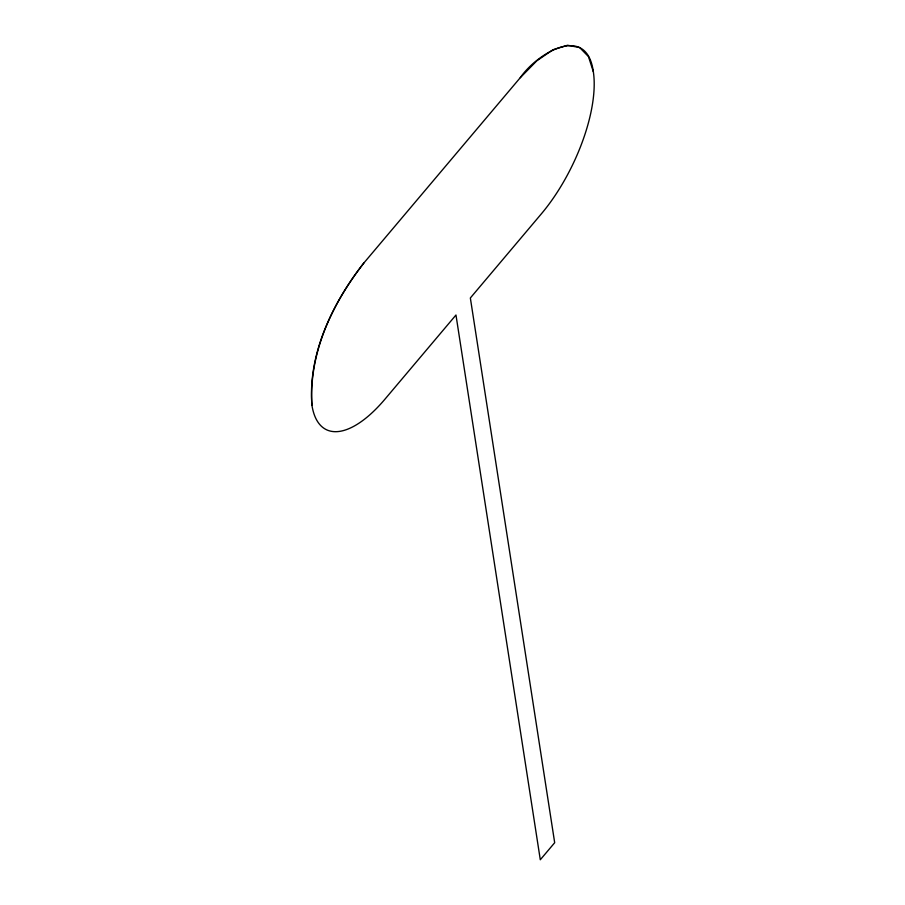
<?xml version="1.0" encoding="UTF-8"?>
<svg xmlns="http://www.w3.org/2000/svg" width="905" height="905" viewBox="0 0 905 905"><rect width="100%" height="100%" fill="white"/><g stroke="black" fill="none" stroke-linecap="round" stroke-linejoin="round"><path stroke-width="1.36" d="M363.912 262.936C332.814 302.96 307.881 353.222 311.92 405.123A109.72 45.929 -64 0 0 384.998 399.128L455.973 315.019L540.296 859.75L554.686 842.713L470.351 297.983L541.326 213.885A109.72 45.929 -64 0 0 593.329 71.699C586.632 22.659 536.744 53.666 520.251 77.706L363.912 262.936C332.452 302.96 308.605 353.255 311.92 405.123M520.251 77.706L536.789 60.839L552.932 49.775L567.559 45.25L579.675 47.58L588.465 56.596L593.329 71.699"/></g></svg>
